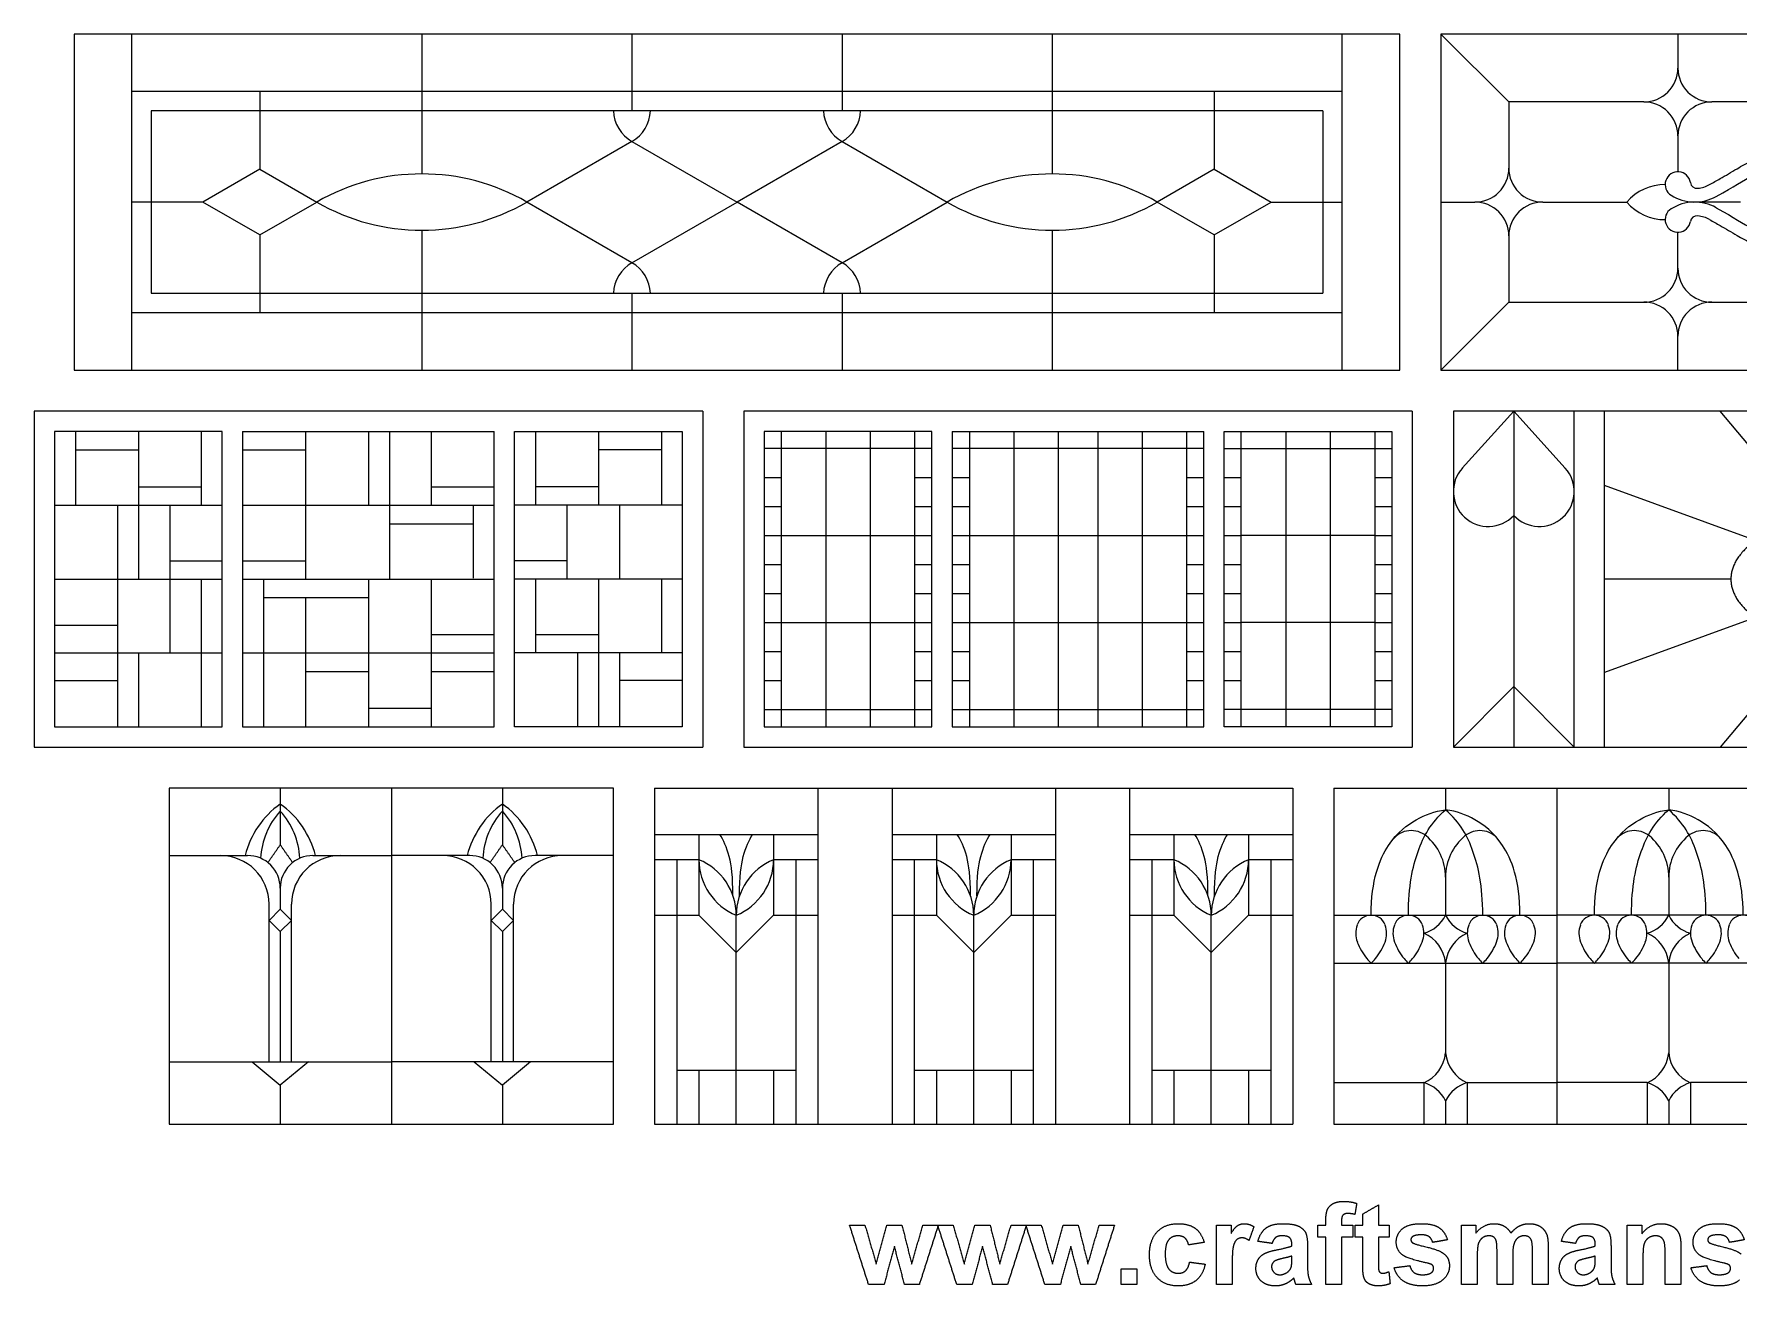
# Model space of a CAD drawing. Header units: millimetres. Extents: x -187 to 164, y -192 to 147.
# Drawn here: x -187.3 to 20.5, y -189.2 to -36.6 of the extents above; entities that cross this region are included whole.
import ezdxf

# ---------------------------------------------------------------- set-up
doc = ezdxf.new("R2010")
doc.units = ezdxf.units.MM
doc.header["$MEASUREMENT"] = 0
doc.layers.add('Layer 03', color=5, linetype='Continuous')

msp = doc.modelspace()

# ---------------------------------------------------------------- linework, layer by layer
at = {"layer": 'Layer 03'}
for p, q in [((-175.38, -36.56), (-175.38, -77.53)), ((-27.85, -77.53), (-27.85, -36.56)), ((-27.85, -43.57), (-175.38, -43.57)), ((-159.76, -43.57), (-159.76, -53.04)), ((-43.46, -43.57), (-43.46, -53.04)), ((-173.01, -45.93), (-173.01, -68.16)), ((-30.21, -45.93), (-173.01, -45.93)), ((-30.21, -45.93), (-30.21, -68.16)), ((-114.41, -49.65), (-127.22, -57.05)), ((-114.41, -49.65), (-101.61, -57.05)), ((-88.81, -49.65), (-101.61, -57.05)), ((-88.81, -49.65), (-76.01, -57.05)), ((-159.76, -53.04), (-166.71, -57.05)), ((-159.76, -53.04), (-152.82, -57.05)), ((-43.46, -53.04), (-50.4, -57.05)), ((-43.46, -53.04), (-36.52, -57.05)), ((-166.71, -57.05), (-175.38, -57.05)), ((-159.76, -61.05), (-166.71, -57.05)), ((-159.76, -61.05), (-152.82, -57.05)), ((-114.41, -64.44), (-127.22, -57.05)), ((-114.41, -64.44), (-101.61, -57.05)), ((-88.81, -64.44), (-101.61, -57.05)), ((-88.81, -64.44), (-76.01, -57.05)), ((-43.46, -61.05), (-50.4, -57.05)), ((-43.46, -61.05), (-36.52, -57.05)), ((-36.52, -57.05), (-27.85, -57.05)), ((-159.76, -61.05), (-159.76, -70.53)), ((-43.46, -61.05), (-43.46, -70.53)), ((-173.01, -68.16), (-30.21, -68.16)), ((-175.38, -70.53), (-27.85, -70.53)), ((-105.79, -82.53), (-187.27, -82.53)), ((-187.27, -82.53), (-187.27, -123.5)), ((-105.79, -82.53), (-105.79, -123.5)), ((-19.32, -82.53), (-100.79, -82.53)), ((-100.79, -82.53), (-100.79, -123.5)), ((-19.32, -82.53), (-19.32, -123.5)), ((85.11, -82.53), (-14.32, -82.53)), ((-14.32, -82.53), (-14.32, -123.5)), ((0.41, -123.5), (0.41, -82.53)), ((4.09, -123.5), (4.09, -82.53)), ((-164.34, -85.02), (-184.78, -85.02)), ((-184.78, -85.02), (-184.78, -121.02)), ((-164.34, -121.02), (-164.34, -85.02)), ((-161.86, -85.02), (-161.86, -121.02)), ((-146.53, -85.02), (-146.53, -94.02)), ((-143.97, -85.02), (-143.97, -94.02)), ((-138.87, -85.02), (-138.87, -94.02)), ((-131.2, -121.02), (-131.2, -85.02)), ((-128.72, -85.02), (-108.28, -85.02)), ((-128.72, -121.02), (-128.72, -85.02)), ((-108.28, -85.02), (-108.28, -121.02)), ((-77.87, -85.02), (-98.31, -85.02)), ((-98.31, -85.02), (-98.31, -121.02)), ((-96.22, -85.02), (-96.22, -121.02)), ((-90.8, -85.02), (-90.8, -121.02)), ((-85.38, -85.02), (-85.38, -121.02)), ((-79.96, -121.02), (-79.96, -85.02)), ((-77.87, -121.02), (-77.87, -85.02)), ((-75.39, -85.02), (-75.39, -121.02)), ((-73.3, -85.02), (-73.3, -121.02)), ((-67.88, -85.02), (-67.88, -121.02)), ((-62.46, -85.02), (-62.46, -121.02)), ((-57.66, -85.02), (-57.66, -121.02)), ((-52.24, -85.02), (-52.24, -121.02)), ((-46.82, -85.02), (-46.82, -121.02)), ((-44.73, -121.02), (-44.73, -85.02)), ((-42.25, -85.02), (-21.81, -85.02)), ((-42.25, -121.02), (-42.25, -85.02)), ((-40.16, -121.02), (-40.16, -85.02)), ((-34.74, -85.02), (-34.74, -121.02)), ((-29.32, -85.02), (-29.32, -121.02)), ((-23.9, -85.02), (-23.9, -121.02)), ((-21.81, -85.02), (-21.81, -121.02)), ((-77.87, -87.1), (-98.31, -87.1)), ((-44.73, -87.1), (-75.39, -87.1)), ((-42.25, -87.1), (-21.81, -87.1)), ((-143.97, -94.02), (-143.97, -103.02)), ((-143.97, -96.27), (-133.76, -96.27)), ((-73.3, -97.71), (-44.73, -97.71)), ((-159.3, -103.02), (-159.3, -121.02)), ((-138.87, -103.02), (-138.87, -121.02)), ((-159.3, -105.27), (-146.53, -105.27)), ((-73.3, -108.32), (-44.73, -108.32)), ((-146.53, -118.77), (-138.87, -118.77)), ((-98.31, -118.93), (-77.87, -118.93)), ((-75.39, -118.93), (-44.73, -118.93)), ((-21.81, -118.93), (-42.25, -118.93)), ((-184.78, -121.02), (-164.34, -121.02)), ((-161.86, -121.02), (-131.2, -121.02)), ((-108.28, -121.02), (-128.72, -121.02)), ((-98.31, -121.02), (-77.87, -121.02)), ((-75.39, -121.02), (-44.73, -121.02)), ((-21.81, -121.02), (-42.25, -121.02)), ((-187.27, -123.5), (-105.79, -123.5)), ((-100.79, -123.5), (-19.32, -123.5)), ((-14.32, -123.5), (85.11, -123.5)), ((-170.8, -128.5), (-170.8, -169.47)), ((-116.66, -128.5), (-170.8, -128.5)), ((-116.66, -169.47), (-116.66, -128.5)), ((-111.66, -128.5), (-111.66, -169.47)), ((-82.72, -128.5), (-82.72, -169.47)), ((-53.78, -128.5), (-53.78, -169.47)), ((-28.87, -128.5), (-28.87, -169.47)), ((-1.67, -128.5), (25.52, -128.5)), ((-1.67, -169.47), (-1.67, -128.5)), ((-106.25, -134.17), (-106.25, -144.01)), ((-97.16, -134.17), (-97.16, -144.01)), ((-77.31, -134.17), (-77.31, -144.01)), ((-68.22, -134.17), (-68.22, -144.01)), ((-48.37, -134.17), (-48.37, -144.01)), ((-39.28, -134.17), (-39.28, -144.01)), ((-158.63, -161.86), (-158.63, -142.66)), ((-155.91, -161.86), (-155.91, -142.66)), ((-131.56, -161.86), (-131.56, -142.66)), ((-128.84, -161.86), (-128.84, -142.66)), ((-28.87, -149.83), (-1.67, -149.83)), ((25.52, -149.83), (-1.67, -149.83)), ((-106.25, -162.9), (-106.25, -169.47)), ((-97.16, -162.9), (-97.16, -169.47)), ((-77.31, -162.9), (-77.31, -169.47)), ((-68.22, -162.9), (-68.22, -169.47)), ((-48.37, -162.9), (-48.37, -169.47)), ((-39.28, -162.9), (-39.28, -169.47)), ((-170.8, -169.47), (-116.66, -169.47)), ((-111.66, -169.47), (-33.87, -169.47)), ((-28.87, -169.47), (25.52, -169.47))]:
    msp.add_line(p, q, dxfattribs=at)
for points in [[(-182.38, -77.53), (-20.84, -77.53), (-20.84, -36.56), (-182.38, -36.56)], [(-15.84, -77.53), (87.38, -77.53), (87.38, -36.56), (-15.84, -36.56)]]:
    msp.add_lwpolyline(points, close=True, dxfattribs=at)
for points in [[(-140.02, -36.56), (-140.02, -53.62)], [(-114.41, -36.56), (-114.41, -45.93)], [(-88.81, -36.56), (-88.81, -45.93)], [(-63.2, -36.56), (-63.2, -53.62)], [(-15.84, -36.56), (-7.57, -44.84)], [(13.04, -36.56), (13.04, -40.7)], [(8.9, -44.84), (-7.57, -44.84), (-7.57, -52.91)], [(34.22, -44.84), (17.18, -44.84)], [(13.04, -48.98), (13.04, -53.36)], [(-15.84, -57.05), (-11.7, -57.05)], [(-3.43, -57.05), (6.82, -57.05)], [(20.67, -57.05), (15.09, -57.05)], [(-140.02, -60.48), (-140.02, -77.53)], [(-63.2, -60.48), (-63.2, -77.53)], [(-7.57, -61.18), (-7.57, -69.26), (8.9, -69.26)], [(13.04, -65.12), (13.04, -60.73)], [(-114.41, -68.16), (-114.41, -77.53)], [(-88.81, -68.16), (-88.81, -77.53)], [(-7.57, -69.26), (-15.84, -77.53)], [(17.18, -69.26), (34.22, -69.26)], [(13.04, -77.53), (13.04, -73.39)], [(-6.95, -82.53), (-13.23, -89.49)], [(-6.95, -82.53), (-0.68, -89.49)], [(-6.95, -82.53), (-6.95, -123.5)], [(29.19, -95.63), (18.21, -82.53)], [(-182.23, -85.02), (-182.23, -94.02)], [(-174.56, -85.02), (-174.56, -103.02)], [(-166.9, -85.02), (-166.9, -94.02)], [(-161.86, -85.02), (-146.53, -85.02)], [(-154.19, -85.02), (-154.19, -103.02)], [(-146.53, -85.02), (-131.2, -85.02)], [(-126.16, -85.02), (-126.16, -94.02)], [(-118.5, -85.02), (-118.5, -94.02)], [(-110.83, -85.02), (-110.83, -94.02)], [(-75.39, -85.02), (-60.06, -85.02)], [(-60.06, -85.02), (-44.73, -85.02)], [(-182.23, -87.27), (-174.56, -87.27)], [(-161.86, -87.27), (-154.19, -87.27)], [(-110.83, -87.27), (-118.5, -87.27)], [(-98.31, -90.64), (-96.22, -90.64)], [(-79.96, -90.64), (-77.87, -90.64)], [(-75.39, -90.64), (-73.3, -90.64)], [(-46.82, -90.64), (-44.73, -90.64)], [(-42.25, -90.64), (-40.16, -90.64)], [(-23.9, -90.64), (-21.81, -90.64)], [(-174.56, -91.77), (-166.9, -91.77)], [(-138.87, -91.77), (-131.2, -91.77)], [(-118.5, -91.77), (-126.16, -91.77)], [(22.5, -98.32), (4.09, -91.62)], [(-184.78, -94.02), (-164.34, -94.02)], [(-177.12, -94.02), (-177.12, -121.02)], [(-170.73, -94.02), (-170.73, -112.02)], [(-161.86, -94.02), (-131.2, -94.02)], [(-133.76, -94.02), (-133.76, -102.89)], [(-108.28, -94.02), (-128.72, -94.02)], [(-122.33, -94.02), (-122.33, -103.02)], [(-115.94, -94.02), (-115.94, -103.02)], [(-98.31, -94.18), (-96.22, -94.18)], [(-79.96, -94.18), (-77.87, -94.18)], [(-75.39, -94.18), (-73.3, -94.18)], [(-46.82, -94.18), (-44.73, -94.18)], [(-42.25, -94.18), (-40.16, -94.18)], [(-23.9, -94.18), (-21.81, -94.18)], [(-98.31, -97.71), (-96.22, -97.71)], [(-96.22, -97.71), (-79.96, -97.71)], [(-79.96, -97.71), (-77.87, -97.71)], [(-75.39, -97.71), (-73.3, -97.71)], [(-46.82, -97.71), (-44.73, -97.71)], [(-42.25, -97.71), (-40.16, -97.71)], [(-23.9, -97.71), (-40.16, -97.71)], [(-23.9, -97.71), (-21.81, -97.71)], [(-170.73, -100.77), (-164.34, -100.77)], [(-161.86, -100.77), (-154.19, -100.77)], [(-122.33, -100.77), (-128.72, -100.77)], [(-98.31, -101.25), (-96.22, -101.25)], [(-79.96, -101.25), (-77.87, -101.25)], [(-75.39, -101.25), (-73.3, -101.25)], [(-46.82, -101.25), (-44.73, -101.25)], [(-42.25, -101.25), (-40.16, -101.25)], [(-23.9, -101.25), (-21.81, -101.25)], [(-184.78, -103.02), (-164.34, -103.02)], [(-166.9, -103.02), (-166.9, -121.02)], [(-161.86, -103.02), (-131.2, -103.02)], [(-146.53, -103.02), (-146.53, -121.02)], [(-108.28, -103.02), (-128.72, -103.02)], [(-126.16, -103.02), (-126.16, -112.02)], [(-118.5, -103.02), (-118.5, -112.02)], [(-110.83, -103.02), (-110.83, -112.02)], [(19.5, -103.02), (4.09, -103.02)], [(-154.19, -105.27), (-154.19, -121.02)], [(-98.31, -104.78), (-96.22, -104.78)], [(-79.96, -104.78), (-77.87, -104.78)], [(-75.39, -104.78), (-73.3, -104.78)], [(-46.82, -104.78), (-44.73, -104.78)], [(-42.25, -104.78), (-40.16, -104.78)], [(-23.9, -104.78), (-21.81, -104.78)], [(22.5, -107.71), (4.09, -114.41)], [(-184.78, -108.64), (-177.12, -108.64)], [(-138.87, -109.77), (-131.2, -109.77)], [(-126.16, -109.77), (-118.5, -109.77)], [(-98.31, -108.32), (-96.22, -108.32)], [(-96.22, -108.32), (-79.96, -108.32)], [(-79.96, -108.32), (-77.87, -108.32)], [(-75.39, -108.32), (-73.3, -108.32)], [(-46.82, -108.32), (-44.73, -108.32)], [(-42.25, -108.32), (-40.16, -108.32)], [(-23.9, -108.32), (-40.16, -108.32)], [(-23.9, -108.32), (-21.81, -108.32)], [(-184.78, -112.02), (-164.34, -112.02)], [(-174.56, -112.02), (-174.56, -121.02)], [(-161.86, -112.02), (-131.2, -112.02)], [(-146.53, -112.02), (-146.53, -121.02)], [(-108.28, -112.02), (-128.72, -112.02)], [(-121.05, -112.02), (-121.05, -121.02)], [(-118.5, -112.02), (-118.5, -121.02)], [(-115.94, -112.02), (-115.94, -121.02)], [(-98.31, -111.86), (-96.22, -111.86)], [(-79.96, -111.86), (-77.87, -111.86)], [(-75.39, -111.86), (-73.3, -111.86)], [(-46.82, -111.86), (-44.73, -111.86)], [(-42.25, -111.86), (-40.16, -111.86)], [(-23.9, -111.86), (-21.81, -111.86)], [(29.19, -110.41), (18.21, -123.5)], [(-184.78, -115.39), (-177.12, -115.39)], [(-154.19, -114.27), (-146.53, -114.27)], [(-138.87, -114.27), (-131.2, -114.27)], [(-108.28, -115.39), (-115.94, -115.39)], [(-98.31, -115.39), (-96.22, -115.39)], [(-79.96, -115.39), (-77.87, -115.39)], [(-75.39, -115.39), (-73.3, -115.39)], [(-46.82, -115.39), (-44.73, -115.39)], [(-42.25, -115.39), (-40.16, -115.39)], [(-23.9, -115.39), (-21.81, -115.39)], [(-14.32, -123.5), (-6.95, -116.13), (0.41, -123.5)], [(-98.31, -118.93), (-96.22, -118.93)], [(-157.27, -128.5), (-157.27, -135.42)], [(-143.73, -128.5), (-143.73, -169.47)], [(-130.2, -128.5), (-130.2, -135.42)], [(-111.66, -128.5), (-33.87, -128.5)], [(-91.75, -128.5), (-91.75, -169.47)], [(-62.81, -128.5), (-62.81, -169.47)], [(-33.87, -128.5), (-33.87, -169.47)], [(-28.87, -128.5), (-1.67, -128.5)], [(-15.27, -128.5), (-15.27, -131.15)], [(11.92, -128.5), (11.92, -131.15)], [(-111.66, -134.17), (-91.75, -134.17)], [(-82.72, -134.17), (-62.81, -134.17)], [(-53.78, -134.17), (-33.87, -134.17)], [(-170.8, -136.72), (-161.25, -136.72)], [(-153.29, -136.72), (-143.73, -136.72)], [(-134.18, -136.72), (-143.73, -136.72)], [(-116.66, -136.72), (-126.22, -136.72)], [(-111.66, -137.22), (-106.25, -137.22)], [(-108.96, -137.22), (-108.96, -169.47)], [(-97.16, -137.22), (-91.75, -137.22)], [(-94.46, -137.22), (-94.46, -169.47)], [(-82.72, -137.22), (-77.31, -137.22)], [(-80.02, -137.22), (-80.02, -169.47)], [(-68.22, -137.22), (-62.81, -137.22)], [(-65.51, -137.22), (-65.51, -169.47)], [(-53.78, -137.22), (-48.37, -137.22)], [(-51.08, -137.22), (-51.08, -169.47)], [(-39.28, -137.22), (-33.87, -137.22)], [(-36.57, -137.22), (-36.57, -169.47)], [(-157.27, -140.7), (-157.27, -143.28)], [(-130.2, -140.7), (-130.2, -143.28)], [(-15.27, -139.36), (-15.27, -144.01)], [(11.92, -139.36), (11.92, -144.01)], [(-158.63, -144.64), (-157.27, -143.28)], [(-155.91, -144.64), (-157.27, -143.28)], [(-131.56, -144.64), (-130.2, -143.28)], [(-128.84, -144.64), (-130.2, -143.28)], [(-158.63, -144.64), (-157.27, -146)], [(-155.91, -144.64), (-157.27, -146)], [(-131.56, -144.64), (-130.2, -146)], [(-128.84, -144.64), (-130.2, -146)], [(-111.66, -144.01), (-106.25, -144.01)], [(-106.25, -144.01), (-101.71, -148.55)], [(-101.71, -169.47), (-101.71, -144.01)], [(-97.16, -144.01), (-101.71, -148.55)], [(-97.16, -144.01), (-91.75, -144.01)], [(-82.72, -144.01), (-77.31, -144.01)], [(-77.31, -144.01), (-72.77, -148.55)], [(-68.22, -144.01), (-72.77, -148.55)], [(-72.77, -169.47), (-72.77, -144.01)], [(-68.22, -144.01), (-62.81, -144.01)], [(-53.78, -144.01), (-48.37, -144.01)], [(-48.37, -144.01), (-43.82, -148.55)], [(-43.82, -169.47), (-43.82, -144.01)], [(-39.28, -144.01), (-43.82, -148.55)], [(-39.28, -144.01), (-33.87, -144.01)], [(-28.87, -144.01), (-1.67, -144.01)], [(25.52, -144.01), (-1.67, -144.01)], [(-157.27, -146), (-157.27, -161.86)], [(-130.2, -146), (-130.2, -161.86)], [(-15.27, -149.83), (-15.27, -160.79)], [(11.92, -149.83), (11.92, -160.79)], [(-170.8, -161.86), (-143.73, -161.86)], [(-160.69, -161.86), (-157.27, -164.73)], [(-153.84, -161.86), (-157.27, -164.73)], [(-116.66, -161.86), (-143.73, -161.86)], [(-133.62, -161.86), (-130.2, -164.73)], [(-126.77, -161.86), (-130.2, -164.73)], [(-108.96, -162.9), (-94.46, -162.9)], [(-80.02, -162.9), (-65.51, -162.9)], [(-51.08, -162.9), (-36.57, -162.9)], [(-157.27, -164.73), (-157.27, -169.47)], [(-130.2, -164.73), (-130.2, -169.47)], [(-28.87, -164.41), (-17.92, -164.41)], [(-17.92, -164.41), (-17.92, -169.47)], [(-12.62, -164.41), (-1.67, -164.41)], [(-12.62, -164.41), (-12.62, -169.47)], [(9.28, -164.41), (-1.67, -164.41)], [(9.28, -164.41), (9.28, -169.47)], [(14.57, -164.41), (14.57, -169.47)], [(25.52, -164.41), (14.57, -164.41)], [(-15.27, -166.61), (-15.27, -169.47)], [(11.92, -166.61), (11.92, -169.47)]]:
    msp.add_lwpolyline(points, dxfattribs=at)
for centre, radius, start, end in [((8.9, -40.7), 4.14, 270, 0.0003), ((17.18, -40.7), 4.14, 179.9997, 270), ((8.9, -48.98), 4.14, 359.9997, 90), ((17.18, -48.98), 4.14, 90, 180.0003), ((-112.15, -45.74), 4.53, 182.4639, 240), ((-116.68, -45.74), 4.53, 300, 357.5361), ((-86.55, -45.74), 4.53, 182.4639, 240), ((-91.07, -45.74), 4.53, 300, 357.5361), ((-140.02, -79.22), 25.61, 60, 120), ((-63.2, -79.22), 25.61, 60, 120), ((-11.7, -52.91), 4.14, 270, 0.0003), ((-3.43, -52.91), 4.14, 179.9997, 270), ((13.04, -54.91), 1.55, 8.752, 237.875), ((11.49, -61.08), 6.17, 90, 139.2024), ((15.38, -54.55), 0.823, 188.752, 275.7491), ((15.09, -51.64), 3.74, 275.7493, 299.1105), ((-140.02, -34.87), 25.61, 240, 300), ((-63.2, -34.87), 25.61, 240, 300), ((-11.7, -61.18), 4.14, 359.9997, 90), ((-3.43, -61.18), 4.14, 90, 180.0003), ((11.49, -53.02), 6.17, 220.7976, 270), ((13.04, -59.18), 1.55, 122.125, 351.248), ((15.09, -51.64), 5.4, 237.8741, 299.1105), ((15.09, -62.45), 5.4, 60.8895, 122.1259), ((15.38, -59.55), 0.823, 84.2509, 171.248), ((15.09, -62.45), 3.74, 60.8895, 84.2507), ((-112.15, -68.36), 4.53, 120, 177.5361), ((-116.68, -68.36), 4.53, 2.4639, 60), ((-86.55, -68.36), 4.53, 120, 177.5361), ((-91.07, -68.36), 4.53, 2.4639, 60), ((8.9, -65.12), 4.14, 270, 0.0003), ((17.18, -65.12), 4.14, 179.9997, 270), ((8.9, -73.39), 4.14, 359.9997, 90), ((17.18, -73.39), 4.14, 90, 180.0003), ((-10.06, -92.34), 4.26, 137.9644, 316.8429), ((-3.85, -92.34), 4.26, 223.1571, 42.0353), ((-150.88, -139.41), 11.01, 125.4716, 165.8679), ((-163.66, -139.41), 11.01, 14.1321, 54.5284), ((-123.81, -139.41), 11.01, 125.4716, 165.8679), ((-136.59, -139.41), 11.01, 14.1321, 54.5284), ((-150.45, -137.51), 9.22, 137.7371, 177.1703), ((-164.09, -137.51), 9.22, 2.8297, 42.2629), ((-123.38, -137.51), 9.22, 137.7371, 177.1703), ((-137.02, -137.51), 9.22, 2.8297, 42.2629), ((-19.45, -136.54), 2.86, 50.2757, 141.7424), ((-21.8, -139.36), 6.53, 0, 50.2756), ((-8.74, -139.36), 6.53, 129.7244, 180), ((-11.09, -136.54), 2.86, 38.2576, 129.7243), ((7.74, -136.54), 2.86, 50.2757, 141.7424), ((5.4, -139.36), 6.53, 360, 50.2756), ((18.45, -139.36), 6.53, 129.7244, 180), ((16.11, -136.54), 2.86, 38.2576, 129.7243), ((-164.57, -142.66), 5.94, 0, 90), ((-161.25, -140.7), 3.98, 360, 90.0003), ((-153.29, -140.7), 3.98, 89.9997, 180), ((-149.96, -142.66), 5.94, 90, 180), ((-137.5, -142.66), 5.94, 0, 90), ((-134.18, -140.7), 3.98, 360, 90.0003), ((-126.22, -140.7), 3.98, 89.9997, 180), ((-122.89, -142.66), 5.94, 90, 180), ((-109.04, -144.01), 7.33, 0, 67.6658), ((-98.92, -137.22), 7.33, 180, 247.6658), ((-104.49, -137.22), 7.33, 292.3342, 0), ((-94.37, -144.01), 7.33, 112.3342, 180), ((-69.98, -137.22), 7.33, 180, 247.6658), ((-80.1, -144.01), 7.33, 0, 67.6658), ((-65.43, -144.01), 7.33, 112.3342, 180), ((-75.55, -137.22), 7.33, 292.3342, 0), ((-51.16, -144.01), 7.33, 0, 67.6658), ((-41.04, -137.22), 7.33, 180, 247.6658), ((-46.61, -137.22), 7.33, 292.3342, 0), ((-36.49, -144.01), 7.33, 112.3342, 180), ((-23.3, -146.21), 2.92, 159.8277, 201.2581), ((-24.34, -145.82), 1.82, 20.1723, 159.8277), ((-25.37, -146.21), 2.92, 338.7419, 20.1723), ((-18.76, -146.21), 2.92, 159.8277, 201.2581), ((-19.8, -145.82), 1.82, 20.1723, 159.8277), ((-20.84, -146.21), 2.92, 338.7419, 20.1723), ((-19.14, -142.04), 4.34, 286.3549, 333.0694), ((-11.4, -142.04), 4.34, 206.9306, 253.6451), ((-9.7, -146.21), 2.92, 159.8277, 201.2581), ((-10.74, -145.82), 1.82, 20.1723, 159.8277), ((-11.78, -146.21), 2.92, 338.7419, 20.1723), ((-5.17, -146.21), 2.92, 159.8277, 201.2581), ((-6.21, -145.82), 1.82, 20.1723, 159.8277), ((-7.24, -146.21), 2.92, 338.7419, 20.1723), ((3.9, -146.21), 2.92, 159.8277, 201.2581), ((2.86, -145.82), 1.82, 20.1723, 159.8277), ((1.82, -146.21), 2.92, 338.7419, 20.1723), ((8.43, -146.21), 2.92, 159.8277, 201.2581), ((7.39, -145.82), 1.82, 20.1723, 159.8277), ((6.35, -146.21), 2.92, 338.7419, 20.1723), ((8.05, -142.04), 4.34, 286.3549, 333.0694), ((15.79, -142.04), 4.34, 206.9306, 253.6451), ((17.49, -146.21), 2.92, 159.8277, 201.2581), ((16.46, -145.82), 1.82, 20.1723, 159.8277), ((15.42, -146.21), 2.92, 338.7419, 20.1723), ((22.03, -146.21), 2.92, 159.8277, 201.2581), ((20.99, -145.82), 1.82, 20.1723, 159.8277), ((-18.95, -144.52), 7.59, 201.2585, 218.983), ((-29.72, -144.52), 7.59, 321.017, 338.7415), ((-14.42, -144.52), 7.59, 201.2585, 218.983), ((-25.19, -144.52), 7.59, 321.017, 338.7415), ((-19.67, -150.26), 4.42, 5.6502, 66.674), ((-10.87, -150.26), 4.42, 113.326, 174.3498), ((-5.36, -144.52), 7.59, 201.2585, 218.983), ((-16.12, -144.52), 7.59, 321.017, 338.7415), ((-0.82, -144.52), 7.59, 201.2585, 218.983), ((-11.59, -144.52), 7.59, 321.017, 338.7415), ((8.24, -144.52), 7.59, 201.2585, 218.983), ((-2.52, -144.52), 7.59, 321.017, 338.7415), ((12.77, -144.52), 7.59, 201.2585, 218.983), ((2.01, -144.52), 7.59, 321.017, 338.7415), ((7.53, -150.26), 4.42, 5.6502, 66.674), ((16.32, -150.26), 4.42, 113.326, 174.3498), ((21.84, -144.52), 7.59, 201.2585, 218.983), ((11.07, -144.52), 7.59, 321.017, 338.7415), ((26.37, -144.52), 7.59, 201.2585, 218.983), ((-21.19, -146.33), 4.71, 218.983, 228.0636), ((-27.48, -146.33), 4.71, 311.9364, 321.017), ((-16.66, -146.33), 4.71, 218.983, 228.0636), ((-22.95, -146.33), 4.71, 311.9364, 321.017), ((-7.59, -146.33), 4.71, 218.983, 228.0636), ((-13.88, -146.33), 4.71, 311.9364, 321.017), ((-3.06, -146.33), 4.71, 218.983, 228.0636), ((-9.35, -146.33), 4.71, 311.9364, 321.017), ((6.01, -146.33), 4.71, 218.983, 228.0636), ((-0.29, -146.33), 4.71, 311.9364, 321.017), ((10.54, -146.33), 4.71, 218.983, 228.0636), ((4.24, -146.33), 4.71, 311.9364, 321.017), ((19.6, -146.33), 4.71, 218.983, 228.0636), ((13.31, -146.33), 4.71, 311.9364, 321.017), ((-19.67, -160.36), 4.42, 293.326, 354.3498), ((-10.87, -160.36), 4.42, 185.6502, 246.674), ((7.53, -160.36), 4.42, 293.326, 354.3498), ((16.32, -160.36), 4.42, 185.6502, 246.674), ((-19.14, -168.58), 4.34, 26.9306, 73.6451), ((-11.4, -168.58), 4.34, 106.3549, 153.0694), ((8.05, -168.58), 4.34, 26.9306, 73.6451), ((15.79, -168.58), 4.34, 106.3549, 153.0694)]:
    msp.add_arc(centre, radius, start, end, dxfattribs=at)
for points in [[(16.91, -54.91), (17.34, -54.67), (18.1, -54.24), (19.21, -53.59), (20.19, -53.01), (21.17, -52.45), (22.2, -51.92), (23.15, -51.49), (23.97, -51.16), (24.61, -50.93), (25.22, -50.74), (25.79, -50.61), (26.14, -50.55), (26.31, -50.53)], [(16.91, -59.18), (17.34, -59.42), (18.1, -59.85), (19.21, -60.5), (20.19, -61.09), (21.17, -61.64), (22.2, -62.17), (23.15, -62.61), (23.97, -62.94), (24.61, -63.16), (25.22, -63.35), (25.79, -63.48), (26.14, -63.54), (26.31, -63.57)]]:
    msp.add_open_spline(points, degree=3, knots=[5.075328, 5.075328, 5.075328, 5.075328, 6.379995, 7.425079, 8.50688, 9.421083, 10.44725, 11.597987, 12.199172, 12.807771, 13.419077, 13.914606, 14.362388, 14.362388, 14.362388, 14.362388], dxfattribs=at)
for points, degree in [([(17.72, -56.36), (19.99, -55.1), (21.69, -53.9), (25.82, -52.07), (27.26, -52.13)], 3), ([(17.72, -57.73), (19.99, -59), (21.69, -60.19), (25.82, -62.02), (27.26, -61.96)], 3), ([(-24.34, -144.01), (-24.34, -139.65), (-22.31, -134.68), (-18.77, -132.15), (-16.67, -131.34), (-15.27, -131.15)], 3), ([(-19.8, -144.01), (-19.8, -140.37), (-18.77, -135.88), (-17.1, -132.77), (-15.27, -131.15)], 3), ([(-6.21, -144.01), (-6.21, -139.65), (-8.23, -134.68), (-11.77, -132.15), (-13.87, -131.34), (-15.27, -131.15)], 3), ([(-10.74, -144.01), (-10.74, -140.37), (-11.77, -135.88), (-13.44, -132.77), (-15.27, -131.15)], 3), ([(2.86, -144.01), (2.86, -139.65), (4.88, -134.68), (8.42, -132.15), (10.52, -131.34), (11.92, -131.15)], 3), ([(7.39, -144.01), (7.39, -140.37), (8.42, -135.88), (10.09, -132.77), (11.92, -131.15)], 3), ([(20.99, -144.01), (20.99, -139.65), (18.96, -134.68), (15.43, -132.15), (13.33, -131.34), (11.92, -131.15)], 3), ([(16.46, -144.01), (16.46, -140.37), (15.43, -135.88), (13.76, -132.77), (11.92, -131.15)], 3), ([(-102.11, -141.62), (-102.11, -139.24), (-102.45, -136.68), (-103.26, -134.8), (-103.71, -134.17)], 3), ([(-101.31, -141.62), (-101.31, -139.24), (-100.96, -136.68), (-100.15, -134.8), (-99.7, -134.17)], 3), ([(-73.16, -141.62), (-73.16, -139.24), (-73.51, -136.68), (-74.32, -134.8), (-74.77, -134.17)], 3), ([(-72.37, -141.62), (-72.37, -139.24), (-72.02, -136.68), (-71.21, -134.8), (-70.76, -134.17)], 3), ([(-44.22, -141.62), (-44.22, -139.24), (-44.57, -136.68), (-45.38, -134.8), (-45.83, -134.17)], 3), ([(-43.42, -141.62), (-43.42, -139.24), (-43.08, -136.68), (-42.27, -134.8), (-41.82, -134.17)], 3), ([(-158.78, -137.58), (-158.02, -136.5), (-157.27, -135.42)], 2), ([(-155.75, -137.58), (-156.51, -136.5), (-157.27, -135.42)], 2), ([(-131.71, -137.58), (-130.95, -136.5), (-130.2, -135.42)], 2), ([(-128.69, -137.58), (-129.44, -136.5), (-130.2, -135.42)], 2), ([(-29.86, -181.25), (-29.86, -180.35), (-29.67, -179.9)], 2), ([(-29.67, -179.9), (-29.48, -179.45), (-28.97, -179.17)], 2), ([(-28.97, -179.17), (-28.46, -178.89), (-27.67, -178.89)], 2), ([(-27.77, -180.56), (-27.95, -180.75), (-27.95, -181.29)], 2), ([(-27.18, -180.37), (-27.59, -180.37), (-27.77, -180.56)], 2), ([(-27.67, -178.89), (-26.87, -178.89), (-26.1, -179.14)], 2), ([(-26.32, -180.48), (-26.77, -180.37), (-27.18, -180.37)], 2), ([(-26.1, -179.14), (-26.21, -179.81), (-26.32, -180.48)], 2), ([(-25.36, -180.43), (-24.4, -179.88), (-23.44, -179.32)], 2), ([(-25.36, -181.79), (-25.36, -181.11), (-25.36, -180.43)], 2), ([(-23.44, -179.32), (-23.44, -180.56), (-23.44, -181.79)], 2), ([(-85.58, -189.02), (-86.74, -185.4), (-87.89, -181.79)], 2), ([(-87.89, -181.79), (-86.95, -181.79), (-86.02, -181.79)], 2), ([(-86.02, -181.79), (-85.33, -184.16), (-84.65, -186.53)], 2), ([(-84.65, -186.53), (-84.01, -184.16), (-83.37, -181.79)], 2), ([(-83.37, -181.79), (-82.44, -181.79), (-81.51, -181.79)], 2), ([(-81.51, -181.79), (-80.92, -184.16), (-80.33, -186.53)], 2), ([(-80.33, -186.53), (-79.64, -184.16), (-78.96, -181.79)], 2), ([(-77.09, -181.79), (-78.24, -185.4), (-79.39, -189.02)], 2), ([(-78.96, -181.79), (-78.02, -181.79), (-77.09, -181.79)], 2), ([(-74.84, -189.02), (-75.99, -185.4), (-77.15, -181.79)], 2), ([(-77.15, -181.79), (-76.21, -181.79), (-75.27, -181.79)], 2), ([(-75.27, -181.79), (-74.59, -184.16), (-73.91, -186.53)], 2), ([(-73.91, -186.53), (-73.27, -184.16), (-72.62, -181.79)], 2), ([(-72.62, -181.79), (-71.7, -181.79), (-70.77, -181.79)], 2), ([(-70.77, -181.79), (-70.18, -184.16), (-69.59, -186.53)], 2), ([(-69.59, -186.53), (-68.9, -184.16), (-68.22, -181.79)], 2), ([(-66.35, -181.79), (-67.5, -185.4), (-68.65, -189.02)], 2), ([(-68.22, -181.79), (-67.28, -181.79), (-66.35, -181.79)], 2), ([(-64.1, -189.02), (-65.25, -185.4), (-66.41, -181.79)], 2), ([(-66.41, -181.79), (-65.47, -181.79), (-64.53, -181.79)], 2), ([(-64.53, -181.79), (-63.85, -184.16), (-63.17, -186.53)], 2), ([(-63.17, -186.53), (-62.53, -184.16), (-61.88, -181.79)], 2), ([(-61.88, -181.79), (-60.96, -181.79), (-60.03, -181.79)], 2), ([(-60.03, -181.79), (-59.44, -184.16), (-58.85, -186.53)], 2), ([(-58.85, -186.53), (-58.16, -184.16), (-57.48, -181.79)], 2), ([(-55.61, -181.79), (-56.76, -185.4), (-57.91, -189.02)], 2), ([(-57.48, -181.79), (-56.54, -181.79), (-55.61, -181.79)], 2), ([(-51.35, -185.41), (-51.35, -183.61), (-50.41, -182.61)], 2), ([(-50.41, -182.61), (-49.47, -181.61), (-47.87, -181.61)], 2), ([(-47.87, -181.61), (-46.56, -181.61), (-45.79, -182.17)], 2), ([(-45.79, -182.17), (-45.02, -182.74), (-44.68, -183.89)], 2), ([(-43.2, -189.02), (-43.2, -185.4), (-43.2, -181.79)], 2), ([(-43.2, -181.79), (-42.3, -181.79), (-41.41, -181.79)], 2), ([(-41.41, -181.79), (-41.41, -182.3), (-41.41, -182.81)], 2), ([(-41.41, -182.81), (-40.97, -182.09), (-40.62, -181.85)], 2), ([(-40.62, -181.85), (-40.28, -181.61), (-39.83, -181.61)], 2), ([(-39.83, -181.61), (-39.21, -181.61), (-38.63, -181.97)], 2), ([(-38.63, -181.97), (-38.92, -182.81), (-39.22, -183.65)], 2), ([(-38.14, -183.77), (-37.85, -182.67), (-37.15, -182.14)], 2), ([(-37.15, -182.14), (-36.45, -181.61), (-35.07, -181.61)], 2), ([(-35.07, -181.61), (-33.81, -181.61), (-33.2, -181.91)], 2), ([(-33.2, -181.91), (-32.59, -182.21), (-32.34, -182.68)], 2), ([(-32.34, -182.68), (-32.09, -183.15), (-32.09, -184.4)], 2), ([(-30.85, -181.79), (-30.36, -181.79), (-29.86, -181.79)], 2), ([(-30.85, -183.27), (-30.85, -182.53), (-30.85, -181.79)], 2), ([(-29.86, -181.79), (-29.86, -181.52), (-29.86, -181.25)], 2), ([(-27.95, -181.29), (-27.95, -181.54), (-27.95, -181.79)], 2), ([(-27.95, -181.79), (-27.27, -181.79), (-26.59, -181.79)], 2), ([(-26.59, -181.79), (-26.59, -182.53), (-26.59, -183.27)], 2), ([(-26.28, -183.27), (-26.28, -182.53), (-26.28, -181.79)], 2), ([(-26.28, -181.79), (-25.82, -181.79), (-25.36, -181.79)], 2), ([(-23.44, -181.79), (-22.8, -181.79), (-22.15, -181.79)], 2), ([(-22.15, -181.79), (-22.15, -182.53), (-22.15, -183.27)], 2), ([(-21.28, -183.84), (-21.28, -182.9), (-20.54, -182.25)], 2), ([(-20.54, -182.25), (-19.8, -181.61), (-18.25, -181.61)], 2), ([(-18.25, -181.61), (-16.76, -181.61), (-16.04, -182.11)], 2), ([(-16.04, -182.11), (-15.32, -182.61), (-15.05, -183.58)], 2), ([(-13.32, -181.79), (-12.46, -181.79), (-11.59, -181.79)], 2), ([(-13.32, -189.02), (-13.32, -185.4), (-13.32, -181.79)], 2), ([(-11.59, -182.77), (-10.65, -181.61), (-9.35, -181.61)], 2), ([(-11.59, -181.79), (-11.59, -182.28), (-11.59, -182.77)], 2), ([(-9.35, -181.61), (-8.66, -181.61), (-8.15, -181.9)], 2), ([(-8.15, -181.9), (-7.64, -182.19), (-7.31, -182.77)], 2), ([(-7.31, -182.77), (-6.84, -182.19), (-6.29, -181.9)], 2), ([(-6.29, -181.9), (-5.74, -181.61), (-5.12, -181.61)], 2), ([(-5.12, -181.61), (-4.33, -181.61), (-3.78, -181.93)], 2), ([(-3.78, -181.93), (-3.23, -182.26), (-2.96, -182.88)], 2), ([(-1.16, -183.77), (-0.87, -182.67), (-0.17, -182.14)], 2), ([(-0.17, -182.14), (0.53, -181.61), (1.91, -181.61)], 2), ([(1.91, -181.61), (3.16, -181.61), (3.77, -181.91)], 2), ([(3.77, -181.91), (4.39, -182.21), (4.64, -182.68)], 2), ([(4.64, -182.68), (4.89, -183.15), (4.89, -184.4)], 2), ([(6.86, -189.02), (6.86, -185.4), (6.86, -181.79)], 2), ([(6.86, -181.79), (7.76, -181.79), (8.65, -181.79)], 2), ([(8.65, -182.85), (9.59, -181.61), (11.01, -181.61)], 2), ([(8.65, -181.79), (8.65, -182.32), (8.65, -182.85)], 2), ([(11.01, -181.61), (11.63, -181.61), (12.15, -181.84)], 2), ([(12.15, -181.84), (12.67, -182.06), (12.93, -182.42)], 2), ([(12.93, -182.42), (13.2, -182.77), (13.3, -183.22)], 2), ([(14.89, -183.84), (14.89, -182.9), (15.63, -182.25)], 2), ([(15.63, -182.25), (16.37, -181.61), (17.93, -181.61)], 2), ([(17.93, -181.61), (19.41, -181.61), (20.13, -182.11)], 2), ([(20.13, -182.11), (20.85, -182.61), (21.12, -183.58)], 2), ([(-82.43, -184.37), (-83.06, -186.69), (-83.69, -189.02)], 2), ([(-81.2, -189.02), (-81.81, -186.69), (-82.43, -184.37)], 2), ([(-71.69, -184.37), (-72.32, -186.69), (-72.95, -189.02)], 2), ([(-70.46, -189.02), (-71.07, -186.69), (-71.69, -184.37)], 2), ([(-60.94, -184.37), (-61.58, -186.69), (-62.21, -189.02)], 2), ([(-59.72, -189.02), (-60.33, -186.69), (-60.94, -184.37)], 2), ([(-49.01, -183.59), (-49.43, -184.09), (-49.43, -185.27)], 2), ([(-47.88, -183.09), (-48.59, -183.09), (-49.01, -183.59)], 2), ([(-47.02, -183.37), (-47.35, -183.09), (-47.88, -183.09)], 2), ([(-46.59, -184.2), (-46.69, -183.65), (-47.02, -183.37)], 2), ([(-44.68, -183.89), (-45.64, -184.05), (-46.59, -184.2)], 2), ([(-41.13, -184.36), (-41.28, -184.94), (-41.28, -186.78)], 2), ([(-40.72, -183.56), (-40.98, -183.78), (-41.13, -184.36)], 2), ([(-40.07, -183.34), (-40.45, -183.34), (-40.72, -183.56)], 2), ([(-39.22, -183.65), (-39.68, -183.34), (-40.07, -183.34)], 2), ([(-36.41, -184.02), (-37.27, -183.89), (-38.14, -183.77)], 2), ([(-37.3, -185.24), (-36.78, -184.98), (-35.81, -184.79)], 2), ([(-35.97, -183.29), (-36.24, -183.5), (-36.41, -184.02)], 2), ([(-35.22, -183.09), (-35.7, -183.09), (-35.97, -183.29)], 2), ([(-35.81, -184.79), (-34.5, -184.54), (-34, -184.32)], 2), ([(-34.26, -183.33), (-34.51, -183.09), (-35.22, -183.09)], 2), ([(-34, -184.13), (-34, -183.57), (-34.26, -183.33)], 2), ([(-34, -184.32), (-34, -184.23), (-34, -184.13)], 2), ([(-32.09, -184.4), (-32.09, -185.52), (-32.09, -186.63)], 2), ([(-29.86, -183.27), (-30.36, -183.27), (-30.85, -183.27)], 2), ([(-29.86, -189.02), (-29.86, -186.14), (-29.86, -183.27)], 2), ([(-26.59, -183.27), (-27.27, -183.27), (-27.95, -183.27)], 2), ([(-27.95, -183.27), (-27.95, -186.14), (-27.95, -189.02)], 2), ([(-25.36, -183.27), (-25.82, -183.27), (-26.28, -183.27)], 2), ([(-25.36, -186.46), (-25.36, -184.87), (-25.36, -183.27)], 2), ([(-22.15, -183.27), (-22.8, -183.27), (-23.44, -183.27)], 2), ([(-23.44, -183.27), (-23.44, -184.77), (-23.44, -186.26)], 2), ([(-20.43, -185.48), (-21.28, -184.89), (-21.28, -183.84)], 2), ([(-19.28, -183.18), (-19.49, -183.33), (-19.49, -183.57)], 2), ([(-19.49, -183.57), (-19.49, -183.78), (-19.3, -183.93)], 2), ([(-19.3, -183.93), (-19.05, -184.12), (-17.52, -184.47)], 2), ([(-18.2, -182.97), (-18.95, -182.97), (-19.28, -183.18)], 2), ([(-17.28, -183.2), (-17.6, -182.97), (-18.2, -182.97)], 2), ([(-17.52, -184.47), (-16, -184.83), (-15.4, -185.33)], 2), ([(-16.84, -183.89), (-16.96, -183.44), (-17.28, -183.2)], 2), ([(-15.05, -183.58), (-15.94, -183.74), (-16.84, -183.89)], 2), ([(-11.26, -184.01), (-11.41, -184.46), (-11.41, -185.5)], 2), ([(-10.76, -183.33), (-11.11, -183.57), (-11.26, -184.01)], 2), ([(-9.98, -183.09), (-10.41, -183.09), (-10.76, -183.33)], 2), ([(-9.41, -183.24), (-9.62, -183.09), (-9.98, -183.09)], 2), ([(-9.1, -183.69), (-9.2, -183.39), (-9.41, -183.24)], 2), ([(-9, -185.06), (-9, -184), (-9.1, -183.69)], 2), ([(-6.93, -184.05), (-7.09, -184.52), (-7.09, -185.54)], 2), ([(-6.43, -183.33), (-6.78, -183.58), (-6.93, -184.05)], 2), ([(-5.68, -183.09), (-6.08, -183.09), (-6.43, -183.33)], 2), ([(-4.87, -183.5), (-5.14, -183.09), (-5.68, -183.09)], 2), ([(-4.68, -184.89), (-4.68, -183.81), (-4.87, -183.5)], 2), ([(-4.68, -189.02), (-4.68, -186.95), (-4.68, -184.89)], 2), ([(-2.96, -182.88), (-2.77, -183.35), (-2.77, -184.38)], 2), ([(-2.77, -184.38), (-2.77, -186.7), (-2.77, -189.02)], 2), ([(0.57, -184.02), (-0.3, -183.89), (-1.16, -183.77)], 2), ([(-0.32, -185.24), (0.19, -184.98), (1.16, -184.79)], 2), ([(1, -183.29), (0.73, -183.5), (0.57, -184.02)], 2), ([(1.75, -183.09), (1.27, -183.09), (1, -183.29)], 2), ([(1.16, -184.79), (2.47, -184.54), (2.97, -184.32)], 2), ([(2.72, -183.33), (2.46, -183.09), (1.75, -183.09)], 2), ([(2.97, -184.13), (2.97, -183.57), (2.72, -183.33)], 2), ([(2.97, -184.32), (2.97, -184.23), (2.97, -184.13)], 2), ([(4.89, -184.4), (4.89, -185.52), (4.89, -186.63)], 2), ([(8.92, -184.08), (8.78, -184.53), (8.78, -185.74)], 2), ([(9.45, -183.36), (9.06, -183.63), (8.92, -184.08)], 2), ([(10.33, -183.09), (9.84, -183.09), (9.45, -183.36)], 2), ([(10.98, -183.28), (10.71, -183.09), (10.33, -183.09)], 2), ([(11.37, -183.81), (11.25, -183.47), (10.98, -183.28)], 2), ([(11.49, -185.33), (11.49, -184.16), (11.37, -183.81)], 2), ([(13.3, -183.22), (13.41, -183.67), (13.41, -184.51)], 2), ([(13.41, -184.51), (13.41, -186.76), (13.41, -189.02)], 2), ([(15.75, -185.48), (14.89, -184.89), (14.89, -183.84)], 2), ([(16.9, -183.18), (16.68, -183.33), (16.68, -183.57)], 2), ([(16.68, -183.57), (16.68, -183.78), (16.87, -183.93)], 2), ([(16.87, -183.93), (17.13, -184.12), (18.65, -184.47)], 2), ([(17.97, -182.97), (17.22, -182.97), (16.9, -183.18)], 2), ([(18.9, -183.2), (18.57, -182.97), (17.97, -182.97)], 2), ([(18.65, -184.47), (20.17, -184.83), (20.77, -185.33)], 2), ([(19.33, -183.89), (19.22, -183.44), (18.9, -183.2)], 2), ([(21.12, -183.58), (20.23, -183.74), (19.33, -183.89)], 2), ([(-50.41, -188.19), (-51.35, -187.19), (-51.35, -185.41)], 2), ([(-49.43, -185.27), (-49.43, -186.58), (-49, -187.12)], 2), ([(-46.96, -187.35), (-46.61, -187.05), (-46.47, -186.3)], 2), ([(-46.47, -186.3), (-45.51, -186.42), (-44.56, -186.55)], 2), ([(-44.56, -186.55), (-44.85, -187.86), (-45.67, -188.53)], 2), ([(-41.28, -186.78), (-41.28, -187.9), (-41.28, -189.02)], 2), ([(-38.38, -187.06), (-38.38, -186.45), (-38.1, -185.97)], 2), ([(-38.1, -185.97), (-37.81, -185.49), (-37.3, -185.24)], 2), ([(-36.11, -186.18), (-36.47, -186.45), (-36.47, -186.86)], 2), ([(-36.47, -186.86), (-36.47, -187.26), (-36.18, -187.55)], 2), ([(-35.11, -185.85), (-35.88, -186.02), (-36.11, -186.18)], 2), ([(-34, -185.56), (-34.35, -185.68), (-35.11, -185.85)], 2), ([(-34.51, -187.5), (-34.18, -187.24), (-34.07, -186.87)], 2), ([(-34.07, -186.87), (-34, -186.63), (-34, -185.94)], 2), ([(-34, -185.94), (-34, -185.75), (-34, -185.56)], 2), ([(-32.09, -186.63), (-32.09, -187.59), (-31.98, -188.04)], 2), ([(-25.3, -187.82), (-25.36, -187.48), (-25.36, -186.46)], 2), ([(-23.44, -186.26), (-23.44, -187.16), (-23.41, -187.31)], 2), ([(-21.53, -186.98), (-20.57, -186.85), (-19.62, -186.73)], 2), ([(-17.49, -186.42), (-19.81, -185.91), (-20.43, -185.48)], 2), ([(-19.62, -186.73), (-19.5, -187.28), (-19.12, -187.56)], 2), ([(-16.85, -186.68), (-17, -186.54), (-17.49, -186.42)], 2), ([(-16.72, -187.05), (-16.72, -186.83), (-16.85, -186.68)], 2), ([(-14.8, -186.76), (-14.8, -187.76), (-15.63, -188.48)], 2), ([(-15.4, -185.33), (-14.8, -185.85), (-14.8, -186.76)], 2), ([(-11.41, -185.5), (-11.41, -187.26), (-11.41, -189.02)], 2), ([(-9, -189.02), (-9, -187.04), (-9, -185.06)], 2), ([(-7.09, -185.54), (-7.09, -187.28), (-7.09, -189.02)], 2), ([(-1.41, -187.06), (-1.41, -186.45), (-1.12, -185.97)], 2), ([(-1.12, -185.97), (-0.84, -185.49), (-0.32, -185.24)], 2), ([(0.86, -186.18), (0.51, -186.45), (0.51, -186.86)], 2), ([(0.51, -186.86), (0.51, -187.26), (0.79, -187.55)], 2), ([(1.86, -185.85), (1.1, -186.02), (0.86, -186.18)], 2), ([(2.97, -185.56), (2.62, -185.68), (1.86, -185.85)], 2), ([(2.47, -187.5), (2.8, -187.24), (2.9, -186.87)], 2), ([(2.9, -186.87), (2.97, -186.63), (2.97, -185.94)], 2), ([(2.97, -185.94), (2.97, -185.75), (2.97, -185.56)], 2), ([(4.89, -186.63), (4.89, -187.59), (4.99, -188.04)], 2), ([(8.78, -185.74), (8.78, -187.38), (8.78, -189.02)], 2), ([(11.49, -189.02), (11.49, -187.17), (11.49, -185.33)], 2), ([(14.64, -186.98), (15.6, -186.85), (16.56, -186.73)], 2), ([(18.68, -186.42), (16.37, -185.91), (15.75, -185.48)], 2), ([(16.56, -186.73), (16.68, -187.28), (17.05, -187.56)], 2), ([(19.32, -186.68), (19.18, -186.54), (18.68, -186.42)], 2), ([(19.46, -187.05), (19.46, -186.83), (19.32, -186.68)], 2), ([(-83.69, -189.02), (-84.63, -189.02), (-85.58, -189.02)], 2), ([(-79.39, -189.02), (-80.3, -189.02), (-81.2, -189.02)], 2), ([(-72.95, -189.02), (-73.89, -189.02), (-74.84, -189.02)], 2), ([(-68.65, -189.02), (-69.56, -189.02), (-70.46, -189.02)], 2), ([(-62.21, -189.02), (-63.15, -189.02), (-64.1, -189.02)], 2), ([(-57.91, -189.02), (-58.81, -189.02), (-59.72, -189.02)], 2), ([(-54.8, -189.02), (-54.8, -188.06), (-54.8, -187.1)], 2), ([(-54.8, -187.1), (-53.85, -187.1), (-52.89, -187.1)], 2), ([(-52.89, -189.02), (-53.85, -189.02), (-54.8, -189.02)], 2), ([(-52.89, -187.1), (-52.89, -188.06), (-52.89, -189.02)], 2), ([(-47.89, -189.2), (-49.47, -189.2), (-50.41, -188.19)], 2), ([(-49, -187.12), (-48.57, -187.66), (-47.85, -187.66)], 2), ([(-45.67, -188.53), (-46.5, -189.2), (-47.89, -189.2)], 2), ([(-47.85, -187.66), (-47.3, -187.66), (-46.96, -187.35)], 2), ([(-41.28, -189.02), (-42.24, -189.02), (-43.2, -189.02)], 2), ([(-37.74, -188.6), (-38.38, -187.99), (-38.38, -187.06)], 2), ([(-35.99, -189.2), (-37.1, -189.2), (-37.74, -188.6)], 2), ([(-36.18, -187.55), (-35.9, -187.84), (-35.45, -187.84)], 2), ([(-34.8, -188.96), (-35.36, -189.2), (-35.99, -189.2)], 2), ([(-35.45, -187.84), (-34.96, -187.84), (-34.51, -187.5)], 2), ([(-33.76, -188.23), (-34.25, -188.72), (-34.8, -188.96)], 2), ([(-33.69, -188.46), (-33.74, -188.29), (-33.76, -188.23)], 2), ([(-33.51, -189.02), (-33.58, -188.83), (-33.69, -188.46)], 2), ([(-31.59, -189.02), (-32.55, -189.02), (-33.51, -189.02)], 2), ([(-31.98, -188.04), (-31.88, -188.5), (-31.59, -189.02)], 2), ([(-27.95, -189.02), (-28.91, -189.02), (-29.86, -189.02)], 2), ([(-25.03, -188.57), (-25.22, -188.29), (-25.3, -187.82)], 2), ([(-24.43, -189.02), (-24.84, -188.85), (-25.03, -188.57)], 2), ([(-23.51, -189.2), (-24.02, -189.2), (-24.43, -189.02)], 2), ([(-22.03, -188.92), (-22.68, -189.2), (-23.51, -189.2)], 2), ([(-23.41, -187.31), (-23.37, -187.46), (-23.24, -187.56)], 2), ([(-23.24, -187.56), (-23.11, -187.66), (-22.93, -187.66)], 2), ([(-22.93, -187.66), (-22.67, -187.66), (-22.18, -187.47)], 2), ([(-22.18, -187.47), (-22.1, -188.2), (-22.03, -188.92)], 2), ([(-20.41, -188.6), (-21.27, -188), (-21.53, -186.98)], 2), ([(-18.08, -189.2), (-19.55, -189.2), (-20.41, -188.6)], 2), ([(-19.12, -187.56), (-18.75, -187.84), (-18.08, -187.84)], 2), ([(-18.08, -187.84), (-17.34, -187.84), (-16.97, -187.57)], 2), ([(-15.63, -188.48), (-16.46, -189.2), (-18.08, -189.2)], 2), ([(-16.97, -187.57), (-16.72, -187.37), (-16.72, -187.05)], 2), ([(-11.41, -189.02), (-12.36, -189.02), (-13.32, -189.02)], 2), ([(-7.09, -189.02), (-8.04, -189.02), (-9, -189.02)], 2), ([(-2.77, -189.02), (-3.72, -189.02), (-4.68, -189.02)], 2), ([(-0.77, -188.6), (-1.41, -187.99), (-1.41, -187.06)], 2), ([(0.99, -189.2), (-0.13, -189.2), (-0.77, -188.6)], 2), ([(0.79, -187.55), (1.08, -187.84), (1.52, -187.84)], 2), ([(2.17, -188.96), (1.62, -189.2), (0.99, -189.2)], 2), ([(1.52, -187.84), (2.02, -187.84), (2.47, -187.5)], 2), ([(3.22, -188.23), (2.73, -188.72), (2.17, -188.96)], 2), ([(3.29, -188.46), (3.24, -188.29), (3.22, -188.23)], 2), ([(3.47, -189.02), (3.39, -188.83), (3.29, -188.46)], 2), ([(5.38, -189.02), (4.43, -189.02), (3.47, -189.02)], 2), ([(4.99, -188.04), (5.1, -188.5), (5.38, -189.02)], 2), ([(8.78, -189.02), (7.82, -189.02), (6.86, -189.02)], 2), ([(13.41, -189.02), (12.45, -189.02), (11.49, -189.02)], 2), ([(15.76, -188.6), (14.91, -188), (14.64, -186.98)], 2), ([(18.09, -189.2), (16.62, -189.2), (15.76, -188.6)], 2), ([(17.05, -187.56), (17.42, -187.84), (18.09, -187.84)], 2), ([(18.09, -187.84), (18.83, -187.84), (19.21, -187.57)], 2), ([(20.54, -188.48), (19.71, -189.2), (18.09, -189.2)], 2), ([(19.21, -187.57), (19.46, -187.37), (19.46, -187.05)], 2)]:
    msp.add_open_spline(points, degree=degree, dxfattribs=at)
msp.add_rational_spline([(51.29, -103.02), (51.29, -111.04), (35.39, -111.04), (19.5, -111.04), (19.5, -103.02), (19.5, -94.99), (35.39, -94.99), (51.29, -94.99), (51.29, -103.02)], [1, 0.707106781187, 1, 0.707106781187, 1, 0.707106781187, 1, 0.707106781187, 1], degree=2, knots=[0, 0, 0, 1.570796, 1.570796, 3.141593, 3.141593, 4.712389, 4.712389, 6.283185, 6.283185, 6.283185], dxfattribs=at)

doc.saveas('drawing.dxf')
